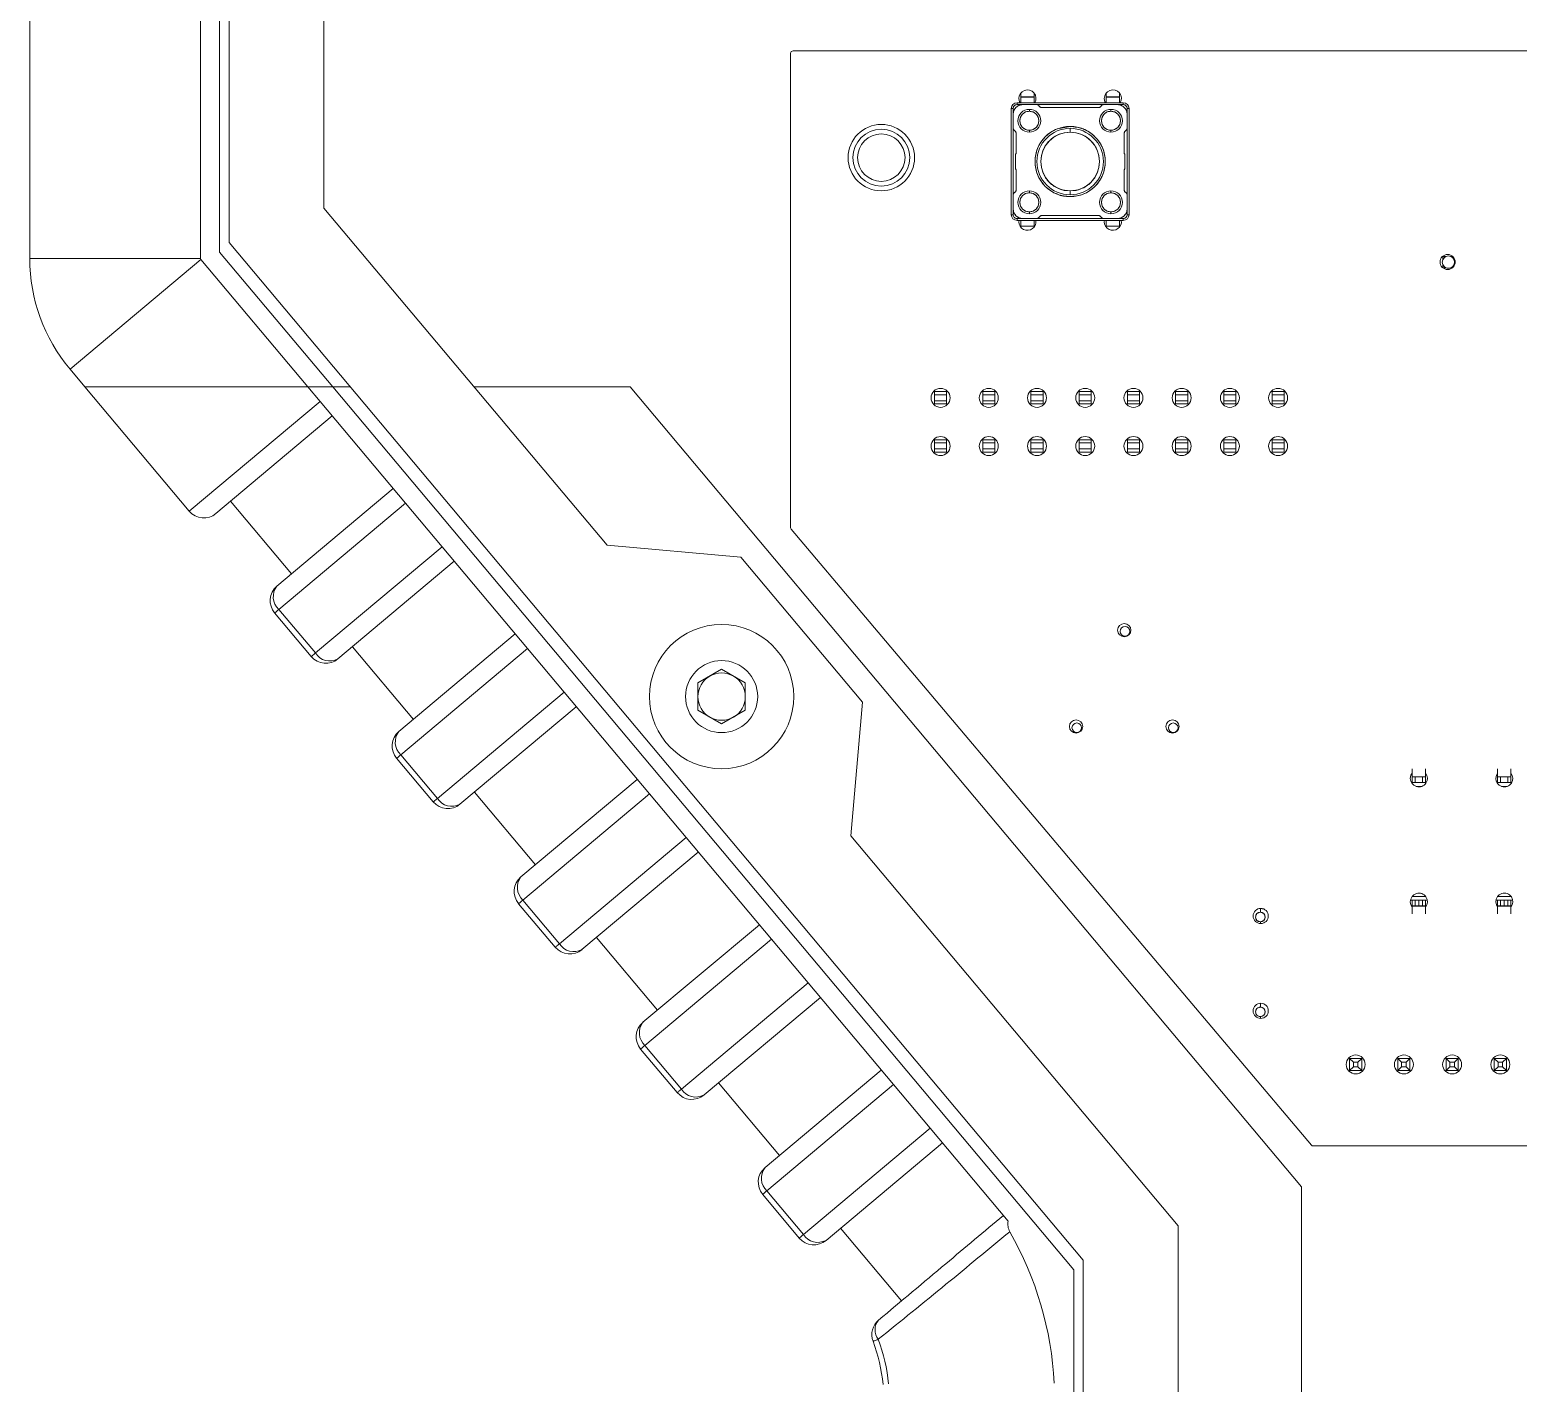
# Model space of a CAD drawing. Header units: millimetres. Extents: x -1 to 210, y -19 to 296.
# Drawn here: x -0.8 to 77.7, y 113.8 to 185.1 of the extents above; entities that cross this region are included whole.
import ezdxf

# ---------------------------------------------------------------- set-up
doc = ezdxf.new("R2010")
doc.units = ezdxf.units.MM

msp = doc.modelspace()

# ---------------------------------------------------------------- linework, layer by layer
at = {"color": 7, "linetype": 'Continuous', "lineweight": 15}
for p, q in [((-0.759, 173.068), (-0.759, 239.464)), ((8.241, 239.464), (8.241, 173.068)), ((9.241, 239.464), (9.241, 173.407)), ((9.741, 239.294), (9.741, 173.907)), ((14.741, 237.474), (14.741, 175.727)), ((39.325, 183.888), (39.325, 158.888)), ((108.489, 184.015), (39.452, 184.015)), ((56.852, 181.282), (51.252, 181.282)), ((51.252, 181.282), (51.252, 181.182)), ((51.552, 181.182), (51.252, 181.182)), ((51.452, 181.789), (51.452, 181.588)), ((51.452, 181.588), (52.152, 181.588)), ((51.452, 181.582), (52.152, 181.582)), ((51.452, 181.582), (51.452, 181.282)), ((51.609, 181.282), (51.452, 181.282)), ((52.292, 181.182), (51.552, 181.182)), ((52.152, 181.282), (51.994, 181.282)), ((52.152, 181.588), (52.152, 181.789)), ((52.152, 181.282), (52.152, 181.582)), ((52.292, 181.182), (55.812, 181.182)), ((56.552, 181.182), (55.812, 181.182)), ((55.952, 181.588), (55.952, 181.789)), ((56.652, 181.588), (55.952, 181.588)), ((56.652, 181.582), (55.952, 181.582)), ((55.952, 181.582), (55.952, 181.282)), ((56.109, 181.282), (55.952, 181.282)), ((56.652, 181.282), (56.494, 181.282)), ((56.552, 181.182), (56.852, 181.182)), ((56.652, 181.789), (56.652, 181.588)), ((56.652, 181.282), (56.652, 181.582)), ((56.852, 181.182), (56.852, 181.282)), ((50.952, 180.982), (50.952, 175.382)), ((51.052, 180.982), (50.952, 180.982)), ((51.052, 180.982), (51.052, 180.682)), ((51.052, 180.682), (51.052, 179.941)), ((51.902, 180.932), (51.902, 180.832)), ((55.552, 181.032), (52.552, 181.032)), ((56.202, 180.932), (56.202, 180.832)), ((57.052, 180.982), (57.052, 180.682)), ((57.152, 180.982), (57.052, 180.982)), ((57.052, 179.941), (57.052, 180.682)), ((57.152, 175.382), (57.152, 180.982)), ((51.052, 176.422), (51.052, 179.941)), ((51.202, 179.682), (51.202, 178.632)), ((51.902, 179.832), (51.902, 179.732)), ((54.052, 180.032), (53.386, 179.905)), ((54.052, 179.732), (54.052, 179.932)), ((56.202, 179.832), (56.202, 179.732)), ((56.902, 178.632), (56.902, 179.682)), ((57.052, 179.941), (57.052, 176.422)), ((51.177, 177.798), (51.177, 178.565)), ((56.927, 178.565), (56.927, 177.798)), ((51.202, 176.682), (51.202, 177.732)), ((56.902, 176.682), (56.902, 177.732)), ((51.902, 176.532), (51.902, 176.632)), ((54.052, 176.432), (54.052, 176.632)), ((56.202, 176.632), (56.202, 176.532)), ((14.741, 175.727), (29.652, 157.958)), ((51.052, 176.422), (51.052, 175.682)), ((51.052, 175.382), (51.052, 175.682)), ((54.052, 176.332), (54.19, 176.358)), ((57.052, 175.682), (57.052, 176.422)), ((57.052, 175.382), (57.052, 175.682)), ((50.952, 175.382), (51.052, 175.382)), ((51.552, 175.182), (51.252, 175.182)), ((51.252, 175.182), (51.252, 175.082)), ((51.252, 175.082), (56.852, 175.082)), ((51.352, 175.007), (51.358, 175.082)), ((51.452, 175.082), (51.452, 174.782)), ((51.452, 175.082), (51.609, 175.082)), ((51.552, 175.182), (52.292, 175.182)), ((51.902, 175.432), (51.902, 175.532)), ((51.994, 175.082), (52.152, 175.082)), ((52.152, 174.782), (52.152, 175.082)), ((52.292, 175.182), (55.812, 175.182)), ((52.552, 175.332), (55.552, 175.332)), ((55.812, 175.182), (56.552, 175.182)), ((55.852, 175.007), (55.858, 175.082)), ((55.952, 175.082), (55.952, 174.782)), ((55.952, 175.082), (56.109, 175.082)), ((56.202, 175.532), (56.202, 175.432)), ((56.494, 175.082), (56.652, 175.082)), ((56.552, 175.182), (56.852, 175.182)), ((56.652, 174.782), (56.652, 175.082)), ((56.852, 175.182), (56.852, 175.082)), ((57.152, 175.382), (57.052, 175.382)), ((51.452, 174.782), (52.152, 174.782)), ((52.152, 174.775), (51.452, 174.775)), ((51.452, 174.775), (51.452, 174.724)), ((52.152, 174.775), (52.152, 174.724)), ((55.952, 174.782), (56.652, 174.782)), ((55.952, 174.724), (55.952, 174.775)), ((55.952, 174.775), (56.652, 174.775)), ((56.652, 174.775), (56.652, 174.724)), ((9.241, 173.407), (15.199, 166.307)), ((9.741, 173.907), (54.741, 120.278)), ((8.241, 173.068), (-0.759, 173.068)), ((8.257, 173.024), (1.363, 167.239)), ((8.257, 173.024), (13.893, 166.307)), ((73.678, 173.009), (73.678, 173.184)), ((73.678, 173.184), (73.853, 173.184)), ((73.678, 172.584), (73.678, 172.759)), ((73.853, 172.584), (73.678, 172.584)), ((73.769, 173.128), (73.835, 173.172)), ((74.103, 173.184), (74.207, 173.184)), ((74.198, 172.584), (74.103, 172.584)), ((74.207, 173.184), (74.108, 173.184)), ((74.186, 172.639), (74.12, 172.595)), ((74.278, 173.098), (74.278, 173.009)), ((74.278, 172.759), (74.278, 172.677)), ((74.278, 172.677), (74.278, 172.753)), ((2.145, 166.307), (1.363, 167.239)), ((7.642, 159.756), (2.145, 166.307)), ((13.893, 166.307), (2.145, 166.307)), ((13.893, 166.307), (14.536, 165.541)), ((15.199, 166.307), (13.893, 166.307)), ((15.199, 166.307), (54.241, 119.778)), ((15.199, 166.307), (16.118, 166.307)), ((22.645, 166.307), (30.864, 166.307)), ((66.241, 124.146), (30.864, 166.307)), ((7.642, 159.756), (14.536, 165.541)), ((14.536, 165.541), (19.036, 160.179)), ((47.546, 166.055), (46.906, 166.055)), ((46.906, 166.055), (46.906, 165.895)), ((46.906, 165.895), (47.546, 165.895)), ((46.906, 165.895), (46.906, 165.575)), ((46.906, 165.575), (47.546, 165.575)), ((46.906, 165.415), (46.906, 165.575)), ((47.546, 165.895), (47.546, 166.055)), ((47.546, 165.575), (47.546, 165.895)), ((47.546, 165.415), (47.546, 165.575)), ((50.086, 166.055), (49.446, 166.055)), ((49.446, 166.055), (49.446, 165.895)), ((49.446, 165.895), (50.086, 165.895)), ((49.446, 165.575), (49.446, 165.895)), ((50.086, 165.895), (49.446, 165.895)), ((49.446, 165.895), (49.446, 165.575)), ((49.446, 165.415), (49.446, 165.575)), ((49.446, 165.575), (50.086, 165.575)), ((50.086, 165.895), (50.086, 166.055)), ((50.086, 165.575), (50.086, 165.895)), ((50.086, 165.415), (50.086, 165.575)), ((50.086, 165.415), (50.086, 165.575)), ((51.986, 165.895), (51.986, 166.055)), ((51.986, 166.055), (52.626, 166.055)), ((51.986, 165.575), (51.986, 165.895)), ((52.626, 165.895), (51.986, 165.895)), ((51.986, 165.415), (51.986, 165.575)), ((51.986, 165.575), (52.626, 165.575)), ((51.986, 165.575), (51.986, 165.415)), ((52.626, 165.895), (52.626, 166.055)), ((52.626, 165.575), (52.626, 165.895)), ((52.626, 165.415), (52.626, 165.575)), ((52.626, 165.415), (52.626, 165.575)), ((55.166, 166.055), (54.526, 166.055)), ((54.526, 166.055), (54.526, 165.895)), ((55.166, 165.895), (54.526, 165.895)), ((54.526, 165.895), (54.526, 165.575)), ((54.526, 165.575), (55.166, 165.575)), ((54.526, 165.575), (54.526, 165.415)), ((55.166, 165.895), (55.166, 166.055)), ((55.166, 165.575), (55.166, 165.895)), ((55.166, 165.415), (55.166, 165.575)), ((57.066, 166.055), (57.706, 166.055)), ((57.066, 166.055), (57.066, 165.895)), ((57.066, 165.895), (57.706, 165.895)), ((57.066, 165.895), (57.066, 165.575)), ((57.066, 165.575), (57.706, 165.575)), ((57.066, 165.415), (57.066, 165.575)), ((57.706, 165.895), (57.706, 166.055)), ((57.706, 165.575), (57.706, 165.895)), ((57.706, 165.415), (57.706, 165.575)), ((59.606, 166.055), (60.246, 166.055)), ((59.606, 165.895), (59.606, 166.055)), ((60.246, 165.895), (59.606, 165.895)), ((59.606, 165.895), (59.606, 165.575)), ((59.606, 165.575), (60.246, 165.575)), ((59.606, 165.575), (59.606, 165.415)), ((60.246, 165.895), (60.246, 166.055)), ((60.246, 165.575), (60.246, 165.895)), ((60.246, 165.415), (60.246, 165.575)), ((62.786, 166.055), (62.146, 166.055)), ((62.146, 166.055), (62.146, 165.895)), ((62.146, 165.895), (62.786, 165.895)), ((62.146, 165.895), (62.146, 165.575)), ((62.146, 165.575), (62.786, 165.575)), ((62.146, 165.415), (62.146, 165.575)), ((62.146, 165.575), (62.146, 165.415)), ((62.786, 165.895), (62.786, 166.055)), ((62.786, 165.575), (62.786, 165.895)), ((62.786, 165.415), (62.786, 165.575)), ((62.786, 165.415), (62.786, 165.575)), ((65.326, 166.055), (64.686, 166.055)), ((64.686, 166.055), (64.686, 165.895)), ((64.686, 165.895), (65.326, 165.895)), ((64.686, 165.895), (64.686, 165.575)), ((65.326, 165.575), (64.686, 165.575)), ((64.686, 165.575), (64.686, 165.415)), ((65.326, 165.895), (65.326, 166.055)), ((65.326, 165.575), (65.326, 165.895)), ((65.326, 165.415), (65.326, 165.575)), ((15.179, 164.775), (9.051, 159.633)), ((47.546, 165.415), (46.906, 165.415)), ((50.086, 165.415), (49.446, 165.415)), ((52.626, 165.415), (51.986, 165.415)), ((54.526, 165.415), (55.166, 165.415)), ((57.706, 165.415), (57.066, 165.415)), ((60.246, 165.415), (59.606, 165.415)), ((62.786, 165.415), (62.146, 165.415)), ((64.686, 165.415), (65.326, 165.415)), ((46.906, 163.515), (47.546, 163.515)), ((46.906, 163.515), (46.906, 163.355)), ((46.906, 163.355), (47.546, 163.355)), ((46.906, 163.035), (46.906, 163.355)), ((47.546, 163.355), (46.906, 163.355)), ((46.906, 163.355), (46.906, 163.035)), ((47.546, 163.355), (47.546, 163.515)), ((47.546, 163.355), (47.546, 163.515)), ((47.546, 163.035), (47.546, 163.355)), ((47.546, 163.035), (47.546, 163.355)), ((49.446, 163.515), (50.086, 163.515)), ((49.446, 163.515), (49.446, 163.355)), ((50.086, 163.355), (49.446, 163.355)), ((49.446, 163.355), (49.446, 163.035)), ((50.086, 163.355), (50.086, 163.515)), ((50.086, 163.035), (50.086, 163.355)), ((51.986, 163.355), (51.986, 163.515)), ((51.986, 163.515), (52.626, 163.515)), ((51.986, 163.035), (51.986, 163.355)), ((51.986, 163.355), (52.626, 163.355)), ((52.626, 163.355), (52.626, 163.515)), ((52.626, 163.035), (52.626, 163.355)), ((54.526, 163.515), (55.166, 163.515)), ((54.526, 163.355), (54.526, 163.515)), ((55.166, 163.355), (54.526, 163.355)), ((54.526, 163.355), (54.526, 163.035)), ((55.166, 163.355), (55.166, 163.515)), ((55.166, 163.035), (55.166, 163.355)), ((57.066, 163.515), (57.706, 163.515)), ((57.066, 163.515), (57.066, 163.355)), ((57.066, 163.355), (57.706, 163.355)), ((57.066, 163.035), (57.066, 163.355)), ((57.706, 163.355), (57.706, 163.515)), ((57.706, 163.035), (57.706, 163.355)), ((60.246, 163.515), (59.606, 163.515)), ((59.606, 163.515), (59.606, 163.355)), ((59.606, 163.355), (60.246, 163.355)), ((59.606, 163.355), (59.606, 163.035)), ((60.246, 163.355), (60.246, 163.515)), ((60.246, 163.035), (60.246, 163.355)), ((62.146, 163.355), (62.146, 163.515)), ((62.146, 163.515), (62.786, 163.515)), ((62.146, 163.035), (62.146, 163.355)), ((62.786, 163.355), (62.146, 163.355)), ((62.786, 163.355), (62.786, 163.515)), ((62.786, 163.035), (62.786, 163.355)), ((64.686, 163.515), (65.326, 163.515)), ((64.686, 163.515), (64.686, 163.355)), ((64.686, 163.355), (65.326, 163.355)), ((64.686, 163.035), (64.686, 163.355)), ((65.326, 163.355), (65.326, 163.515)), ((65.326, 163.035), (65.326, 163.355)), ((65.326, 163.035), (65.326, 163.355)), ((47.546, 163.035), (46.906, 163.035)), ((46.906, 163.035), (46.906, 162.875)), ((46.906, 162.875), (47.546, 162.875)), ((47.546, 162.875), (47.546, 163.035)), ((47.546, 162.875), (47.546, 163.035)), ((49.446, 163.035), (50.086, 163.035)), ((49.446, 162.875), (49.446, 163.035)), ((49.446, 163.035), (49.446, 162.875)), ((50.086, 162.875), (49.446, 162.875)), ((50.086, 162.875), (50.086, 163.035)), ((50.086, 162.875), (50.086, 163.035)), ((51.986, 162.875), (51.986, 163.035)), ((52.626, 163.035), (51.986, 163.035)), ((52.626, 162.875), (51.986, 162.875)), ((52.626, 162.875), (52.626, 163.035)), ((55.166, 163.035), (54.526, 163.035)), ((54.526, 163.035), (54.526, 162.875)), ((54.526, 162.875), (55.166, 162.875)), ((55.166, 162.875), (55.166, 163.035)), ((57.706, 163.035), (57.066, 163.035)), ((57.066, 163.035), (57.066, 162.875)), ((57.706, 162.875), (57.066, 162.875)), ((57.706, 162.875), (57.706, 163.035)), ((59.606, 163.035), (60.246, 163.035)), ((59.606, 163.035), (59.606, 162.875)), ((59.606, 162.875), (59.606, 163.035)), ((60.246, 162.875), (59.606, 162.875)), ((60.246, 162.875), (60.246, 163.035)), ((60.246, 162.875), (60.246, 163.035)), ((62.146, 162.875), (62.146, 163.035)), ((62.146, 163.035), (62.786, 163.035)), ((62.786, 162.875), (62.146, 162.875)), ((62.786, 162.875), (62.786, 163.035)), ((65.326, 163.035), (64.686, 163.035)), ((64.686, 163.035), (64.686, 162.875)), ((64.686, 162.875), (64.686, 163.035)), ((64.686, 163.035), (65.326, 163.035)), ((65.326, 162.875), (64.686, 162.875)), ((65.326, 162.875), (65.326, 163.035)), ((12.265, 155.803), (18.393, 160.945)), ((13.031, 156.446), (9.817, 160.276)), ((19.036, 160.179), (12.366, 154.582)), ((19.036, 160.179), (20.964, 157.881)), ((39.355, 158.806), (66.759, 126.353)), ((14.294, 152.284), (20.964, 157.881)), ((20.964, 157.881), (25.464, 152.519)), ((29.652, 157.958), (36.696, 157.341)), ((21.607, 157.115), (15.479, 151.973)), ((36.696, 157.341), (43.108, 149.7)), ((12.366, 154.582), (14.294, 152.284)), ((14.07, 152.096), (12.141, 154.394)), ((18.692, 148.142), (24.821, 153.285)), ((19.459, 148.785), (16.245, 152.615)), ((25.464, 152.519), (18.794, 146.922)), ((25.464, 152.519), (27.392, 150.22)), ((34.439, 150.707), (35.689, 151.429)), ((35.689, 151.429), (36.939, 150.707)), ((34.439, 149.264), (34.439, 150.707)), ((36.939, 150.707), (36.939, 149.264)), ((20.722, 144.624), (27.392, 150.22)), ((31.892, 144.858), (27.392, 150.22)), ((28.035, 149.454), (21.906, 144.312)), ((35.689, 148.542), (34.439, 149.264)), ((36.939, 149.264), (35.689, 148.542)), ((43.108, 149.7), (42.491, 142.656)), ((20.498, 144.435), (18.569, 146.734)), ((18.794, 146.922), (20.722, 144.624)), ((72.073, 145.759), (72.073, 146.172)), ((72.773, 146.172), (72.773, 145.759)), ((76.573, 146.172), (76.573, 145.759)), ((77.273, 145.759), (77.273, 146.172)), ((25.12, 140.482), (31.249, 145.624)), ((72.073, 145.451), (72.034, 145.451)), ((72.073, 145.451), (72.034, 145.451)), ((72.073, 145.759), (72.773, 145.759)), ((72.073, 145.751), (72.073, 145.759)), ((72.073, 145.451), (72.073, 145.751)), ((72.073, 145.503), (72.073, 145.751)), ((72.231, 145.751), (72.073, 145.751)), ((72.073, 145.451), (72.231, 145.451)), ((72.231, 145.751), (72.231, 145.451)), ((72.616, 145.751), (72.231, 145.751)), ((72.231, 145.451), (72.616, 145.451)), ((72.275, 145.251), (72.571, 145.251)), ((72.773, 145.751), (72.616, 145.751)), ((72.616, 145.451), (72.616, 145.751)), ((72.773, 145.451), (72.616, 145.451)), ((72.773, 145.759), (72.773, 145.751)), ((72.773, 145.751), (72.773, 145.503)), ((72.773, 145.751), (72.773, 145.451)), ((72.813, 145.451), (72.773, 145.451)), ((72.813, 145.451), (72.773, 145.451)), ((76.573, 145.451), (76.534, 145.451)), ((76.573, 145.451), (76.534, 145.451)), ((76.573, 145.751), (76.573, 145.759)), ((76.573, 145.759), (77.273, 145.759)), ((76.731, 145.751), (76.573, 145.751)), ((76.573, 145.451), (76.573, 145.751)), ((76.573, 145.751), (76.573, 145.503)), ((76.731, 145.451), (76.573, 145.451)), ((76.731, 145.451), (76.731, 145.751)), ((77.116, 145.751), (76.731, 145.751)), ((76.731, 145.451), (77.116, 145.451)), ((76.775, 145.251), (77.071, 145.251)), ((77.273, 145.751), (77.116, 145.751)), ((77.116, 145.751), (77.116, 145.451)), ((77.273, 145.451), (77.116, 145.451)), ((77.273, 145.759), (77.273, 145.751)), ((77.273, 145.503), (77.273, 145.751)), ((77.273, 145.451), (77.273, 145.751)), ((77.313, 145.451), (77.273, 145.451)), ((77.313, 145.451), (77.273, 145.451)), ((25.886, 141.125), (22.672, 144.955)), ((31.892, 144.858), (25.221, 139.261)), ((31.892, 144.858), (33.82, 142.56)), ((27.15, 136.963), (33.82, 142.56)), ((38.319, 137.198), (33.82, 142.56)), ((42.491, 142.656), (59.741, 122.098)), ((34.463, 141.794), (28.334, 136.652)), ((26.925, 136.775), (24.997, 139.073)), ((25.221, 139.261), (27.15, 136.963)), ((64.071, 138.82), (63.946, 138.805)), ((64.071, 138.82), (64.071, 138.62)), ((64.236, 138.801), (64.168, 138.809)), ((71.98, 139.251), (72.073, 139.251)), ((71.98, 139.251), (72.073, 139.251)), ((72.78, 139.451), (72.067, 139.451)), ((72.231, 139.251), (72.073, 139.251)), ((72.073, 139.251), (72.073, 138.951)), ((72.073, 138.951), (72.073, 139.2)), ((72.073, 138.944), (72.073, 138.951)), ((72.073, 138.951), (72.231, 138.951)), ((72.773, 138.944), (72.073, 138.944)), ((72.073, 138.53), (72.073, 138.944)), ((72.231, 138.951), (72.231, 139.251)), ((72.423, 139.251), (72.231, 139.251)), ((72.231, 138.951), (72.423, 138.951)), ((72.423, 138.951), (72.423, 139.251)), ((72.616, 139.251), (72.423, 139.251)), ((72.423, 138.951), (72.616, 138.951)), ((72.773, 139.251), (72.616, 139.251)), ((72.616, 139.251), (72.616, 138.951)), ((72.616, 138.951), (72.773, 138.951)), ((72.773, 138.951), (72.773, 139.251)), ((72.773, 139.251), (72.867, 139.251)), ((72.773, 139.251), (72.867, 139.251)), ((72.773, 139.2), (72.773, 139.038)), ((72.773, 138.951), (72.773, 138.944)), ((72.773, 138.944), (72.773, 138.53)), ((76.48, 139.251), (76.573, 139.251)), ((76.48, 139.251), (76.573, 139.251)), ((77.28, 139.451), (76.567, 139.451)), ((76.573, 138.951), (76.573, 139.251)), ((76.731, 139.251), (76.573, 139.251)), ((76.573, 139.2), (76.573, 138.951)), ((76.731, 138.951), (76.573, 138.951)), ((76.573, 138.944), (76.573, 138.951)), ((76.573, 138.53), (76.573, 138.944)), ((77.273, 138.944), (76.573, 138.944)), ((76.731, 138.951), (76.731, 139.251)), ((76.923, 139.251), (76.731, 139.251)), ((76.731, 138.951), (76.923, 138.951)), ((76.923, 138.951), (76.923, 139.251)), ((77.116, 139.251), (76.923, 139.251)), ((76.923, 138.951), (77.116, 138.951)), ((77.273, 139.251), (77.116, 139.251)), ((77.116, 139.251), (77.116, 138.951)), ((77.116, 138.951), (77.273, 138.951)), ((77.273, 138.951), (77.273, 139.251)), ((77.273, 139.251), (77.367, 139.251)), ((77.273, 139.251), (77.367, 139.251)), ((77.273, 138.951), (77.273, 139.2)), ((77.273, 138.951), (77.273, 138.944)), ((77.273, 138.53), (77.273, 138.944)), ((64.113, 138.125), (64.07, 138.118)), ((64.071, 138.12), (64.071, 138.025)), ((32.314, 133.464), (29.1, 137.294)), ((31.548, 132.821), (37.677, 137.964)), ((38.319, 137.198), (31.649, 131.601)), ((38.319, 137.198), (40.248, 134.9)), ((33.578, 129.303), (40.248, 134.9)), ((44.747, 129.537), (40.248, 134.9)), ((40.891, 134.134), (34.762, 128.991)), ((63.821, 133.378), (63.819, 133.377)), ((64.021, 133.61), (64.04, 133.596)), ((64.071, 133.62), (64.071, 133.823)), ((64.071, 133.025), (64.071, 133.12)), ((33.353, 129.114), (31.425, 131.413)), ((31.649, 131.601), (33.578, 129.303)), ((37.976, 125.161), (44.104, 130.303)), ((68.775, 130.281), (68.775, 130.921)), ((68.975, 130.721), (68.775, 130.921)), ((68.775, 130.921), (69.415, 130.921)), ((68.775, 130.281), (68.975, 130.481)), ((69.415, 130.281), (68.775, 130.281)), ((68.975, 130.481), (68.975, 130.721)), ((69.215, 130.721), (68.975, 130.721)), ((68.975, 130.481), (69.215, 130.481)), ((69.215, 130.721), (69.415, 130.921)), ((69.215, 130.481), (69.215, 130.721)), ((69.415, 130.281), (69.215, 130.481)), ((69.415, 130.921), (69.415, 130.281)), ((71.315, 130.921), (71.955, 130.921)), ((71.515, 130.721), (71.315, 130.921)), ((71.315, 130.281), (71.315, 130.921)), ((71.315, 130.281), (71.515, 130.481)), ((71.955, 130.281), (71.315, 130.281)), ((71.755, 130.721), (71.515, 130.721)), ((71.515, 130.481), (71.515, 130.721)), ((71.515, 130.481), (71.755, 130.481)), ((71.755, 130.721), (71.955, 130.921)), ((71.755, 130.481), (71.755, 130.721)), ((71.955, 130.281), (71.755, 130.481)), ((71.955, 130.921), (71.955, 130.281)), ((73.855, 130.921), (74.495, 130.921)), ((74.055, 130.721), (73.855, 130.921)), ((73.855, 130.281), (73.855, 130.921)), ((73.855, 130.281), (74.055, 130.481)), ((74.495, 130.281), (73.855, 130.281)), ((74.055, 130.481), (74.055, 130.721)), ((74.295, 130.721), (74.055, 130.721)), ((74.055, 130.481), (74.295, 130.481)), ((74.295, 130.721), (74.495, 130.921)), ((74.295, 130.481), (74.295, 130.721)), ((74.495, 130.281), (74.295, 130.481)), ((74.495, 130.921), (74.495, 130.281)), ((76.395, 130.921), (77.035, 130.921)), ((76.595, 130.721), (76.395, 130.921)), ((76.395, 130.281), (76.395, 130.921)), ((76.395, 130.281), (76.595, 130.481)), ((77.035, 130.281), (76.395, 130.281)), ((76.835, 130.721), (76.595, 130.721)), ((76.595, 130.481), (76.595, 130.721)), ((76.595, 130.481), (76.835, 130.481)), ((76.835, 130.721), (77.035, 130.921)), ((76.835, 130.481), (76.835, 130.721)), ((77.035, 130.281), (76.835, 130.481)), ((77.035, 130.921), (77.035, 130.281)), ((38.742, 125.804), (35.528, 129.634)), ((44.747, 129.537), (38.077, 123.94)), ((44.747, 129.537), (46.676, 127.239)), ((40.006, 121.642), (46.676, 127.239)), ((50.779, 122.349), (46.676, 127.239)), ((47.318, 126.473), (41.19, 121.331)), ((66.856, 126.308), (142.048, 126.308)), ((38.077, 123.94), (40.006, 121.642)), ((66.241, 124.146), (66.241, 66.307)), ((39.781, 121.454), (37.853, 123.752)), ((45.17, 118.143), (41.956, 121.974)), ((59.741, 122.098), (59.741, 33.244)), ((54.741, 120.278), (54.741, 16.684)), ((54.241, 119.778), (54.241, 66.307))]:
    msp.add_line(p, q, dxfattribs=at)
at = {"color": 7, "linetype": 'Continuous', "lineweight": 15, "flags": 128}
for points in [[(51.412, 181.282), (51.386, 181.334), (51.352, 181.507)], [(55.912, 181.282), (55.886, 181.334), (55.852, 181.507)], [(12.366, 154.582), (12.315, 154.54), (12.27, 154.502), (12.232, 154.47), (12.2, 154.443), (12.174, 154.422), (12.156, 154.406), (12.145, 154.397), (12.141, 154.394)], [(14.294, 152.284), (14.244, 152.242), (14.199, 152.204), (14.16, 152.172), (14.128, 152.145), (14.103, 152.124), (14.084, 152.108), (14.073, 152.099), (14.07, 152.096)], [(18.794, 146.922), (18.743, 146.879), (18.698, 146.842), (18.66, 146.809), (18.628, 146.782), (18.602, 146.761), (18.584, 146.746), (18.573, 146.737), (18.569, 146.734)], [(71.973, 145.676), (72.008, 145.848), (72.073, 145.959)], [(76.473, 145.676), (76.508, 145.848), (76.573, 145.959)], [(20.722, 144.624), (20.671, 144.581), (20.627, 144.544), (20.588, 144.511), (20.556, 144.484), (20.531, 144.463), (20.512, 144.448), (20.501, 144.438), (20.498, 144.435)], [(25.221, 139.261), (25.171, 139.219), (25.126, 139.181), (25.088, 139.149), (25.055, 139.122), (25.03, 139.101), (25.012, 139.085), (25.001, 139.076), (24.997, 139.073)], [(72.073, 138.893), (72.008, 139.004), (71.973, 139.176)], [(76.573, 138.893), (76.508, 139.004), (76.473, 139.176)], [(27.15, 136.963), (27.099, 136.921), (27.055, 136.883), (27.016, 136.851), (26.984, 136.824), (26.958, 136.803), (26.94, 136.787), (26.929, 136.778), (26.925, 136.775)], [(31.649, 131.601), (31.599, 131.559), (31.554, 131.521), (31.515, 131.489), (31.483, 131.462), (31.458, 131.44), (31.44, 131.425), (31.429, 131.416), (31.425, 131.413)], [(33.578, 129.303), (33.527, 129.26), (33.482, 129.223), (33.444, 129.19), (33.412, 129.163), (33.386, 129.142), (33.368, 129.127), (33.357, 129.118), (33.353, 129.114)], [(38.077, 123.94), (38.027, 123.898), (37.982, 123.861), (37.943, 123.828), (37.911, 123.801), (37.886, 123.78), (37.868, 123.765), (37.857, 123.755), (37.853, 123.752)], [(40.006, 121.642), (39.955, 121.6), (39.91, 121.562), (39.872, 121.53), (39.84, 121.503), (39.814, 121.482), (39.796, 121.466), (39.785, 121.457), (39.781, 121.454)], [(43.942, 116.116), (43.88, 116.092), (43.825, 116.072), (43.778, 116.054), (43.739, 116.04), (43.708, 116.028), (43.685, 116.02), (43.672, 116.015), (43.667, 116.013)]]:
    msp.add_lwpolyline(points, dxfattribs=at)
at = {"color": 7, "linetype": 'Continuous', "lineweight": 15}
for centre, radius in [((44.102, 178.388), 1.75), ((44.102, 178.388), 1.5), ((44.102, 178.388), 1.25), ((73.938, 172.888), 0.4), ((47.226, 165.729), 0.5), ((49.766, 165.729), 0.5), ((52.306, 165.729), 0.5), ((54.846, 165.729), 0.5), ((57.386, 165.729), 0.5), ((59.926, 165.729), 0.5), ((62.466, 165.729), 0.5), ((65.006, 165.729), 0.5), ((47.226, 163.189), 0.5), ((49.766, 163.189), 0.5), ((52.306, 163.189), 0.5), ((54.846, 163.189), 0.5), ((57.386, 163.189), 0.5), ((59.926, 163.189), 0.5), ((62.466, 163.189), 0.5), ((65.006, 163.189), 0.5), ((35.689, 149.985), 3.8), ((56.902, 153.488), 0.35), ((56.942, 153.422), 0.254), ((35.689, 149.985), 1.9), ((54.362, 148.408), 0.35), ((54.402, 148.342), 0.254), ((59.442, 148.408), 0.35), ((59.482, 148.342), 0.254), ((64.091, 138.424), 0.4), ((64.091, 133.424), 0.4), ((69.095, 130.601), 0.5), ((71.635, 130.601), 0.5), ((74.175, 130.601), 0.5), ((76.715, 130.601), 0.5)]:
    msp.add_circle(centre, radius, dxfattribs=at)
for centre, radius, start, end in [((39.451, 183.888), 0.126, 89.69672, 180.30364), ((51.802, 181.507), 0.45, 330.00287, 180), ((56.302, 181.507), 0.45, 330.0029, 180), ((51.252, 180.982), 0.3, 90, 180), ((51.552, 180.682), 0.5, 90, 180), ((51.252, 180.982), 0.2, 90, 180), ((52.292, 181.032), 0.15, 30, 90), ((55.812, 181.032), 0.15, 90, 150), ((56.552, 180.682), 0.5, 0, 90), ((56.852, 180.982), 0.3, 0, 90), ((56.852, 180.982), 0.2, 0, 90), ((51.902, 180.332), 0.6, 90, 270), ((51.902, 180.332), 0.5, 90, 270), ((51.902, 180.332), 0.6, 270, 90), ((51.902, 180.332), 0.5, 270, 90), ((52.552, 181.182), 0.15, 210, 270), ((55.552, 181.182), 0.15, 270, 330), ((56.202, 180.332), 0.6, 90, 270), ((56.202, 180.332), 0.5, 90, 270), ((56.202, 180.332), 0.6, 270, 90), ((56.202, 180.332), 0.5, 270, 90), ((51.202, 179.941), 0.15, 180, 240), ((51.052, 179.682), 0.15, 0, 60), ((54.052, 178.182), 1.85, 90, 270), ((54.052, 178.182), 1.75, 90, 270), ((54.052, 178.182), 1.55, 90, 270), ((54.052, 178.182), 1.85, 270, 90), ((54.052, 178.182), 1.75, 270, 90), ((54.052, 178.182), 1.55, 270, 90), ((57.052, 179.682), 0.15, 120, 180), ((56.902, 179.941), 0.15, 300, 0), ((51.102, 178.632), 0.1, 318.59038, 0), ((57.002, 178.632), 0.1, 180, 221.40962), ((51.102, 177.732), 0.1, 0, 41.40962), ((57.002, 177.732), 0.1, 138.59038, 180), ((51.202, 176.422), 0.15, 120, 180), ((51.052, 176.682), 0.15, 300, 0), ((51.902, 176.032), 0.6, 90, 270), ((51.902, 176.032), 0.5, 90, 270), ((51.902, 176.032), 0.6, 270, 90), ((51.902, 176.032), 0.5, 270, 90), ((56.202, 176.032), 0.6, 90, 270), ((56.202, 176.032), 0.5, 90, 270), ((56.202, 176.032), 0.6, 270, 90), ((56.202, 176.032), 0.5, 270, 90), ((57.052, 176.682), 0.15, 180, 240), ((56.902, 176.422), 0.15, 0, 60), ((51.552, 175.682), 0.5, 180, 270), ((56.552, 175.682), 0.5, 270, 0), ((51.252, 175.382), 0.3, 180, 270), ((51.252, 175.382), 0.2, 180, 270), ((51.802, 175.007), 0.45, 180, 9.59663), ((52.292, 175.332), 0.15, 270, 330), ((52.552, 175.182), 0.15, 90, 150), ((55.552, 175.182), 0.15, 30, 90), ((55.812, 175.332), 0.15, 210, 270), ((56.302, 175.007), 0.45, 180, 9.59665), ((56.852, 175.382), 0.3, 270, 0), ((56.852, 175.382), 0.2, 270, 0), ((8.309, 173.068), 9.068, 180, 220), ((8.309, 173.068), 0.0679, 180, 220), ((73.978, 172.884), 0.325, 360, 180), ((73.978, 172.884), 0.325, 180, 360), ((8.408, 160.399), 1, 220, 310), ((39.44, 158.883), 0.116, 177.94976, 222.24071), ((12.907, 155.037), 1, 130, 220), ((12.962, 155.246), 0.893, 141.42201, 228.04916), ((15.052, 152.756), 0.893, 211.95042, 298.57837), ((14.836, 152.739), 1, 220, 310), ((35.689, 149.985), 1.25, 120, 180), ((35.689, 149.985), 1.25, 60, 120), ((35.689, 149.985), 1.25, 0, 60), ((35.689, 149.985), 1.25, 180, 240), ((35.689, 149.985), 1.25, 300, 0), ((35.689, 149.985), 1.25, 240, 300), ((19.335, 147.376), 1, 130, 220), ((19.39, 147.586), 0.893, 141.42201, 228.04916), ((72.423, 145.676), 0.45, 180, 38.95055), ((76.923, 145.676), 0.45, 180, 38.95078), ((21.264, 145.078), 1, 220, 310), ((21.479, 145.096), 0.893, 211.95046, 298.57832), ((25.763, 139.716), 1, 130, 220), ((25.818, 139.925), 0.893, 141.42201, 228.04917), ((72.423, 139.176), 0.45, 321.04944, 180), ((76.923, 139.176), 0.45, 321.0492, 180), ((64.071, 138.37), 0.25, 89.99999, 270), ((64.071, 138.37), 0.25, 270, 89.99999), ((27.692, 137.418), 1, 220, 310), ((27.907, 137.436), 0.893, 211.95015, 298.5785), ((64.071, 133.37), 0.25, 89.99999, 270), ((64.071, 133.37), 0.25, 270, 89.99999), ((32.191, 132.055), 1, 130, 220), ((32.246, 132.265), 0.893, 141.42203, 228.04914), ((34.119, 129.757), 1, 220, 310), ((34.335, 129.775), 0.893, 211.94997, 298.5786), ((66.857, 126.438), 0.131, 221.00007, 269.22323), ((38.619, 124.395), 1, 130, 220), ((38.674, 124.604), 0.893, 141.42157, 228.0496), ((40.763, 122.115), 0.893, 211.95074, 298.578), ((35.173, 112.838), 18.068, 3.05314, 29.6857), ((40.547, 122.097), 1, 220, 310), ((44.604, 116.363), 1, 130, 200.49466), ((44.571, 116.61), 0.8, 139.58781, 218.20057), ((35.173, 112.838), 9.361, 5.70032, 20.49466), ((35.173, 112.838), 9.068, 5.70032, 20.49466)]:
    msp.add_arc(centre, radius, start, end, dxfattribs=at)
for points, knots in [([(51.252, 181.182), (51.225, 181.179), (51.173, 181.173), (51.118, 181.134), (51.084, 181.094), (51.059, 181.048), (51.055, 181.008), (51.052, 180.982)], [0, 0, 0, 0, 0.250825, 0.49912, 0.624051, 0.745984, 1, 1, 1, 1]), ([(51.052, 180.682), (51.058, 180.744), (51.069, 180.841), (51.131, 180.958), (51.196, 181.038), (51.275, 181.102), (51.392, 181.165), (51.489, 181.175), (51.552, 181.182)], [0, 0, 0, 0, 0.239444, 0.369378, 0.500001, 0.629934, 0.760552, 1, 1, 1, 1]), ([(51.452, 181.282), (51.452, 181.322), (51.452, 181.404), (51.452, 181.501), (51.452, 181.569), (51.452, 181.578), (51.452, 181.582)], [0, 0, 0, 0, 0.250551, 0.499894, 0.747774, 1, 1, 1, 1]), ([(52.152, 181.582), (52.152, 181.577), (52.152, 181.569), (52.152, 181.501), (52.152, 181.404), (52.152, 181.323), (52.152, 181.282)], [0, 0, 0, 0, 0.250551, 0.499894, 0.747776, 1, 1, 1, 1]), ([(52.292, 181.182), (52.305, 181.181), (52.331, 181.179), (52.368, 181.163), (52.399, 181.139), (52.414, 181.118), (52.422, 181.107)], [0, 0, 0, 0, 0.251182, 0.499892, 0.745881, 1, 1, 1, 1]), ([(55.682, 181.107), (55.689, 181.117), (55.704, 181.139), (55.736, 181.163), (55.772, 181.179), (55.798, 181.181), (55.812, 181.182)], [0, 0, 0, 0, 0.2512221, 0.4999162, 0.7458886, 1, 1, 1, 1]), ([(55.952, 181.282), (55.952, 181.322), (55.952, 181.404), (55.952, 181.501), (55.952, 181.569), (55.952, 181.578), (55.952, 181.582)], [0, 0, 0, 0, 0.250551, 0.499894, 0.747774, 1, 1, 1, 1]), ([(56.552, 181.182), (56.615, 181.175), (56.711, 181.165), (56.828, 181.102), (56.907, 181.038), (56.972, 180.958), (57.035, 180.842), (57.045, 180.744), (57.052, 180.682)], [0, 0, 0, 0, 0.239449, 0.368226, 0.499998, 0.628777, 0.760556, 1, 1, 1, 1]), ([(56.652, 181.582), (56.652, 181.577), (56.652, 181.569), (56.652, 181.501), (56.652, 181.404), (56.652, 181.323), (56.652, 181.282)], [0, 0, 0, 0, 0.250551, 0.499894, 0.747776, 1, 1, 1, 1]), ([(57.052, 180.982), (57.049, 181.008), (57.043, 181.06), (57.004, 181.116), (56.964, 181.149), (56.918, 181.175), (56.878, 181.179), (56.852, 181.182)], [0, 0, 0, 0, 0.25084, 0.499129, 0.624066, 0.745992, 1, 1, 1, 1]), ([(51.902, 180.832), (51.839, 180.825), (51.742, 180.815), (51.626, 180.752), (51.546, 180.688), (51.481, 180.608), (51.419, 180.492), (51.408, 180.394), (51.402, 180.332)], [0, 0, 0, 0, 0.239449, 0.368218, 0.499997, 0.628776, 0.760556, 1, 1, 1, 1]), ([(52.402, 180.332), (52.395, 180.394), (52.385, 180.491), (52.323, 180.608), (52.258, 180.687), (52.179, 180.752), (52.062, 180.814), (51.965, 180.825), (51.902, 180.832)], [0, 0, 0, 0, 0.239445, 0.368219, 0.500001, 0.628777, 0.76056, 1, 1, 1, 1]), ([(52.422, 181.107), (52.429, 181.096), (52.444, 181.074), (52.476, 181.05), (52.512, 181.035), (52.538, 181.033), (52.552, 181.032)], [0, 0, 0, 0, 0.2512143, 0.49991, 0.7458886, 1, 1, 1, 1]), ([(55.552, 181.032), (55.565, 181.033), (55.591, 181.035), (55.627, 181.05), (55.659, 181.074), (55.674, 181.096), (55.682, 181.107)], [0, 0, 0, 0, 0.251185, 0.499897, 0.745888, 1, 1, 1, 1]), ([(56.202, 180.832), (56.139, 180.825), (56.042, 180.815), (55.926, 180.752), (55.846, 180.688), (55.781, 180.608), (55.719, 180.492), (55.708, 180.394), (55.702, 180.332)], [0, 0, 0, 0, 0.2394394, 0.3682174, 0.499997, 0.6287763, 0.7605555, 1, 1, 1, 1]), ([(56.702, 180.332), (56.695, 180.394), (56.685, 180.491), (56.623, 180.608), (56.558, 180.687), (56.479, 180.752), (56.362, 180.814), (56.265, 180.825), (56.202, 180.832)], [0, 0, 0, 0, 0.2394441, 0.3682209, 0.5, 0.6287757, 0.7605516, 1, 1, 1, 1]), ([(51.127, 179.812), (51.116, 179.819), (51.094, 179.834), (51.071, 179.866), (51.055, 179.902), (51.053, 179.928), (51.052, 179.941)], [0, 0, 0, 0, 0.251221, 0.499907, 0.745879, 1, 1, 1, 1]), ([(51.202, 179.682), (51.201, 179.695), (51.199, 179.721), (51.183, 179.757), (51.159, 179.789), (51.138, 179.804), (51.127, 179.812)], [0, 0, 0, 0, 0.251211, 0.499911, 0.74587, 1, 1, 1, 1]), ([(51.402, 180.332), (51.408, 180.269), (51.419, 180.172), (51.481, 180.055), (51.545, 179.976), (51.625, 179.911), (51.741, 179.849), (51.839, 179.838), (51.902, 179.832)], [0, 0, 0, 0, 0.239442, 0.368219, 0.499999, 0.628776, 0.760551, 1, 1, 1, 1]), ([(51.902, 179.832), (51.965, 179.838), (52.061, 179.849), (52.178, 179.911), (52.257, 179.975), (52.322, 180.055), (52.385, 180.171), (52.395, 180.269), (52.402, 180.332)], [0, 0, 0, 0, 0.23944, 0.368218, 0.499998, 0.628778, 0.760557, 1, 1, 1, 1]), ([(54.052, 180.032), (53.819, 180.007), (53.46, 179.968), (53.029, 179.738), (52.735, 179.499), (52.494, 179.205), (52.271, 178.774), (52.157, 178.182), (52.271, 177.59), (52.494, 177.159), (52.735, 176.864), (53.029, 176.625), (53.46, 176.395), (53.819, 176.356), (54.052, 176.332)], [0, 0, 0, 0, 0.119722, 0.184814, 0.25, 0.315093, 0.380278, 0.5, 0.619722, 0.684814, 0.75, 0.815093, 0.880278, 1, 1, 1, 1]), ([(54.052, 179.732), (53.857, 179.711), (53.556, 179.679), (53.195, 179.486), (52.948, 179.285), (52.748, 179.039), (52.555, 178.678), (52.523, 178.377), (52.502, 178.182)], [0, 0, 0, 0, 0.239442, 0.369609, 0.500001, 0.630167, 0.760557, 1, 1, 1, 1]), ([(54.785, 179.875), (54.768, 179.884), (54.546, 180.002), (54.289, 180.017), (54.052, 180.032)], [0, 0, 0, 0, 0.078082, 1, 1, 1, 1]), ([(54.052, 176.332), (54.284, 176.356), (54.643, 176.395), (55.075, 176.625), (55.369, 176.864), (55.609, 177.159), (55.832, 177.59), (55.947, 178.182), (55.832, 178.773), (55.609, 179.205), (55.369, 179.499), (55.075, 179.738), (54.644, 179.968), (54.284, 180.007), (54.052, 180.032)], [0, 0, 0, 0, 0.119722, 0.184814, 0.25, 0.315093, 0.380278, 0.5, 0.619722, 0.684814, 0.75, 0.815093, 0.880278, 1, 1, 1, 1]), ([(55.602, 178.182), (55.581, 178.377), (55.549, 178.677), (55.356, 179.039), (55.156, 179.285), (54.909, 179.486), (54.548, 179.679), (54.247, 179.711), (54.052, 179.732)], [0, 0, 0, 0, 0.2394425, 0.3696098, 0.4999996, 0.6301675, 0.7605556, 1, 1, 1, 1]), ([(55.702, 180.332), (55.708, 180.269), (55.719, 180.172), (55.781, 180.055), (55.845, 179.976), (55.925, 179.911), (56.041, 179.849), (56.139, 179.838), (56.202, 179.832)], [0, 0, 0, 0, 0.239442, 0.36822, 0.499999, 0.628777, 0.76056, 1, 1, 1, 1]), ([(56.202, 179.832), (56.265, 179.838), (56.361, 179.849), (56.478, 179.911), (56.557, 179.975), (56.622, 180.055), (56.685, 180.171), (56.695, 180.269), (56.702, 180.332)], [0, 0, 0, 0, 0.2394491, 0.3682188, 0.4999986, 0.6287781, 0.7605575, 1, 1, 1, 1]), ([(56.977, 179.812), (56.966, 179.804), (56.944, 179.789), (56.921, 179.757), (56.905, 179.721), (56.903, 179.695), (56.902, 179.682)], [0, 0, 0, 0, 0.251218, 0.499902, 0.74587, 1, 1, 1, 1]), ([(57.052, 179.941), (57.051, 179.928), (57.049, 179.902), (57.033, 179.866), (57.009, 179.834), (56.988, 179.819), (56.977, 179.812)], [0, 0, 0, 0, 0.251211, 0.499911, 0.74587, 1, 1, 1, 1]), ([(51.177, 178.565), (51.184, 178.575), (51.198, 178.595), (51.201, 178.619), (51.202, 178.632)], [0, 0, 0, 0, 0.500029, 1, 1, 1, 1]), ([(52.502, 178.182), (52.523, 177.987), (52.555, 177.686), (52.747, 177.325), (52.947, 177.079), (53.194, 176.878), (53.555, 176.685), (53.857, 176.652), (54.052, 176.632)], [0, 0, 0, 0, 0.239443, 0.368953, 0.500004, 0.629515, 0.760558, 1, 1, 1, 1]), ([(54.052, 176.632), (54.247, 176.652), (54.547, 176.685), (54.908, 176.877), (55.155, 177.077), (55.355, 177.324), (55.549, 177.685), (55.581, 177.987), (55.602, 178.182)], [0, 0, 0, 0, 0.239445, 0.368954, 0.500005, 0.629515, 0.760557, 1, 1, 1, 1]), ([(56.902, 178.632), (56.903, 178.619), (56.905, 178.595), (56.92, 178.575), (56.927, 178.565)], [0, 0, 0, 0, 0.499971, 1, 1, 1, 1]), ([(51.202, 177.732), (51.201, 177.744), (51.198, 177.768), (51.184, 177.788), (51.177, 177.798)], [0, 0, 0, 0, 0.499971, 1, 1, 1, 1]), ([(56.927, 177.798), (56.92, 177.788), (56.905, 177.768), (56.903, 177.744), (56.902, 177.732)], [0, 0, 0, 0, 0.500029, 1, 1, 1, 1]), ([(51.052, 176.422), (51.053, 176.435), (51.055, 176.461), (51.07, 176.497), (51.094, 176.529), (51.116, 176.544), (51.127, 176.552)], [0, 0, 0, 0, 0.251211, 0.499911, 0.74587, 1, 1, 1, 1]), ([(51.127, 176.552), (51.138, 176.559), (51.159, 176.574), (51.183, 176.606), (51.199, 176.642), (51.201, 176.668), (51.202, 176.682)], [0, 0, 0, 0, 0.251221, 0.499907, 0.745879, 1, 1, 1, 1]), ([(51.902, 176.532), (51.839, 176.525), (51.742, 176.515), (51.626, 176.452), (51.546, 176.388), (51.481, 176.308), (51.419, 176.192), (51.408, 176.094), (51.402, 176.032)], [0, 0, 0, 0, 0.239448, 0.368218, 0.499997, 0.628777, 0.760556, 1, 1, 1, 1]), ([(52.402, 176.032), (52.395, 176.094), (52.385, 176.191), (52.323, 176.308), (52.258, 176.387), (52.179, 176.452), (52.062, 176.514), (51.965, 176.525), (51.902, 176.532)], [0, 0, 0, 0, 0.239444, 0.368221, 0.5, 0.628776, 0.760561, 1, 1, 1, 1]), ([(53.319, 176.489), (53.336, 176.479), (53.558, 176.361), (53.815, 176.346), (54.052, 176.332)], [0, 0, 0, 0, 0.078082, 1, 1, 1, 1]), ([(56.202, 176.532), (56.139, 176.525), (56.042, 176.515), (55.926, 176.452), (55.846, 176.388), (55.781, 176.308), (55.719, 176.192), (55.708, 176.094), (55.702, 176.032)], [0, 0, 0, 0, 0.23944, 0.368218, 0.499998, 0.628778, 0.760557, 1, 1, 1, 1]), ([(56.702, 176.032), (56.695, 176.094), (56.685, 176.191), (56.623, 176.308), (56.558, 176.387), (56.479, 176.452), (56.362, 176.514), (56.265, 176.525), (56.202, 176.532)], [0, 0, 0, 0, 0.239442, 0.368219, 0.499999, 0.628775, 0.760551, 1, 1, 1, 1]), ([(56.902, 176.682), (56.903, 176.668), (56.905, 176.642), (56.92, 176.606), (56.944, 176.574), (56.966, 176.559), (56.977, 176.552)], [0, 0, 0, 0, 0.251211, 0.499911, 0.74587, 1, 1, 1, 1]), ([(56.977, 176.552), (56.988, 176.544), (57.009, 176.529), (57.033, 176.498), (57.049, 176.461), (57.051, 176.435), (57.052, 176.422)], [0, 0, 0, 0, 0.251218, 0.499902, 0.74587, 1, 1, 1, 1]), ([(51.552, 175.182), (51.489, 175.188), (51.392, 175.199), (51.275, 175.261), (51.196, 175.325), (51.131, 175.405), (51.069, 175.522), (51.058, 175.619), (51.052, 175.682)], [0, 0, 0, 0, 0.239448, 0.369377, 0.499998, 0.629938, 0.760557, 1, 1, 1, 1]), ([(51.402, 176.032), (51.408, 175.969), (51.419, 175.872), (51.481, 175.755), (51.545, 175.676), (51.625, 175.611), (51.741, 175.549), (51.839, 175.538), (51.902, 175.532)], [0, 0, 0, 0, 0.239442, 0.368219, 0.499999, 0.628776, 0.760551, 1, 1, 1, 1]), ([(51.902, 175.532), (51.965, 175.538), (52.061, 175.549), (52.178, 175.611), (52.257, 175.675), (52.322, 175.755), (52.385, 175.871), (52.395, 175.969), (52.402, 176.032)], [0, 0, 0, 0, 0.23944, 0.368218, 0.499998, 0.628778, 0.760557, 1, 1, 1, 1]), ([(55.702, 176.032), (55.708, 175.969), (55.719, 175.872), (55.781, 175.755), (55.845, 175.676), (55.925, 175.611), (56.041, 175.549), (56.139, 175.538), (56.202, 175.532)], [0, 0, 0, 0, 0.239444, 0.368221, 0.5, 0.628776, 0.760561, 1, 1, 1, 1]), ([(56.202, 175.532), (56.265, 175.538), (56.361, 175.549), (56.478, 175.611), (56.557, 175.675), (56.622, 175.755), (56.685, 175.871), (56.695, 175.969), (56.702, 176.032)], [0, 0, 0, 0, 0.239448, 0.368218, 0.499997, 0.628777, 0.760556, 1, 1, 1, 1]), ([(57.052, 175.682), (57.045, 175.619), (57.035, 175.522), (56.972, 175.405), (56.908, 175.326), (56.828, 175.261), (56.712, 175.199), (56.615, 175.188), (56.552, 175.182)], [0, 0, 0, 0, 0.239444, 0.369378, 0.500001, 0.629934, 0.760552, 1, 1, 1, 1]), ([(51.052, 175.382), (51.055, 175.355), (51.061, 175.303), (51.1, 175.248), (51.139, 175.214), (51.185, 175.189), (51.225, 175.184), (51.252, 175.182)], [0, 0, 0, 0, 0.250847, 0.499125, 0.624063, 0.74599, 1, 1, 1, 1]), ([(51.452, 175.082), (51.452, 175.041), (51.452, 174.959), (51.452, 174.863), (51.452, 174.794), (51.452, 174.786), (51.452, 174.782)], [0, 0, 0, 0, 0.250551, 0.499894, 0.747774, 1, 1, 1, 1]), ([(52.152, 175.082), (52.152, 175.041), (52.152, 174.959), (52.152, 174.863), (52.152, 174.794), (52.152, 174.786), (52.152, 174.782)], [0, 0, 0, 0, 0.250551, 0.499894, 0.747774, 1, 1, 1, 1]), ([(52.422, 175.257), (52.414, 175.246), (52.399, 175.224), (52.368, 175.2), (52.331, 175.185), (52.305, 175.183), (52.292, 175.182)], [0, 0, 0, 0, 0.251215, 0.499911, 0.745886, 1, 1, 1, 1]), ([(52.552, 175.332), (52.539, 175.331), (52.512, 175.329), (52.476, 175.313), (52.444, 175.289), (52.429, 175.268), (52.422, 175.257)], [0, 0, 0, 0, 0.251182, 0.499892, 0.745881, 1, 1, 1, 1]), ([(55.682, 175.257), (55.674, 175.267), (55.659, 175.289), (55.628, 175.313), (55.591, 175.329), (55.565, 175.331), (55.552, 175.332)], [0, 0, 0, 0, 0.251215, 0.499911, 0.745886, 1, 1, 1, 1]), ([(55.812, 175.182), (55.798, 175.183), (55.772, 175.185), (55.736, 175.2), (55.704, 175.224), (55.689, 175.246), (55.682, 175.257)], [0, 0, 0, 0, 0.251182, 0.499892, 0.745881, 1, 1, 1, 1]), ([(55.952, 174.782), (55.952, 174.786), (55.952, 174.794), (55.952, 174.862), (55.952, 174.959), (55.952, 175.04), (55.952, 175.082)], [0, 0, 0, 0, 0.250551, 0.499894, 0.747776, 1, 1, 1, 1]), ([(56.652, 175.082), (56.652, 175.041), (56.652, 174.959), (56.652, 174.863), (56.652, 174.794), (56.652, 174.786), (56.652, 174.782)], [0, 0, 0, 0, 0.250551, 0.499894, 0.747774, 1, 1, 1, 1]), ([(56.852, 175.182), (56.878, 175.185), (56.93, 175.19), (56.986, 175.23), (57.019, 175.269), (57.045, 175.315), (57.049, 175.355), (57.052, 175.382)], [0, 0, 0, 0, 0.250848, 0.49912, 0.624056, 0.74599, 1, 1, 1, 1]), ([(74.303, 172.884), (74.298, 172.926), (74.288, 173.011), (74.213, 173.119), (74.105, 173.192), (73.978, 173.217), (73.85, 173.192), (73.743, 173.119), (73.667, 173.011), (73.658, 172.926), (73.653, 172.884)], [0, 0, 0, 0, 0.125001, 0.249999, 0.374995, 0.500002, 0.625004, 0.749999, 0.874999, 1, 1, 1, 1]), ([(73.653, 172.884), (73.658, 172.841), (73.667, 172.756), (73.743, 172.648), (73.85, 172.575), (73.978, 172.55), (74.105, 172.575), (74.213, 172.648), (74.288, 172.756), (74.298, 172.841), (74.303, 172.884)], [0, 0, 0, 0, 0.124999, 0.249998, 0.374999, 0.499998, 0.624998, 0.750002, 0.875001, 1, 1, 1, 1]), ([(72.073, 145.751), (72.073, 145.752), (72.073, 145.752), (72.073, 145.756), (72.073, 145.759)], [0, 0, 0, 0, 0.5000026, 1, 1, 1, 1]), ([(72.616, 145.751), (72.608, 145.751), (72.592, 145.751), (72.546, 145.751), (72.488, 145.751), (72.424, 145.751), (72.359, 145.751), (72.301, 145.751), (72.254, 145.751), (72.239, 145.751), (72.231, 145.751)], [0, 0, 0, 0, 0.125559, 0.249842, 0.373423, 0.499929, 0.623496, 0.749998, 0.872821, 1, 1, 1, 1]), ([(72.616, 145.451), (72.608, 145.451), (72.592, 145.451), (72.546, 145.451), (72.488, 145.451), (72.424, 145.451), (72.359, 145.451), (72.301, 145.451), (72.254, 145.451), (72.239, 145.451), (72.231, 145.451)], [0, 0, 0, 0, 0.125559, 0.249842, 0.373423, 0.499929, 0.623496, 0.749998, 0.872821, 1, 1, 1, 1]), ([(72.773, 145.759), (72.773, 145.756), (72.773, 145.752), (72.773, 145.752), (72.773, 145.751)], [0, 0, 0, 0, 0.4999974, 1, 1, 1, 1]), ([(76.573, 145.751), (76.573, 145.752), (76.573, 145.752), (76.573, 145.756), (76.573, 145.759)], [0, 0, 0, 0, 0.5000026, 1, 1, 1, 1]), ([(76.731, 145.751), (76.739, 145.751), (76.755, 145.751), (76.801, 145.751), (76.858, 145.751), (76.923, 145.751), (76.988, 145.751), (77.045, 145.751), (77.092, 145.751), (77.108, 145.751), (77.116, 145.751)], [0, 0, 0, 0, 0.125559, 0.249843, 0.373418, 0.499931, 0.623498, 0.749994, 0.872818, 1, 1, 1, 1]), ([(76.731, 145.451), (76.739, 145.451), (76.755, 145.451), (76.801, 145.451), (76.858, 145.451), (76.923, 145.451), (76.988, 145.451), (77.045, 145.451), (77.092, 145.451), (77.108, 145.451), (77.116, 145.451)], [0, 0, 0, 0, 0.125559, 0.249843, 0.373418, 0.499931, 0.623498, 0.749994, 0.872818, 1, 1, 1, 1]), ([(77.273, 145.759), (77.273, 145.756), (77.273, 145.752), (77.273, 145.752), (77.273, 145.751)], [0, 0, 0, 0, 0.4999974, 1, 1, 1, 1]), ([(72.073, 138.944), (72.073, 138.946), (72.073, 138.95), (72.073, 138.951), (72.073, 138.951)], [0, 0, 0, 0, 0.500009, 1, 1, 1, 1]), ([(72.231, 139.251), (72.239, 139.251), (72.254, 139.251), (72.301, 139.251), (72.358, 139.251), (72.401, 139.251), (72.423, 139.251)], [0, 0, 0, 0, 0.250588, 0.499915, 0.747792, 1, 1, 1, 1]), ([(72.231, 138.951), (72.239, 138.951), (72.254, 138.951), (72.301, 138.951), (72.358, 138.951), (72.401, 138.951), (72.423, 138.951)], [0, 0, 0, 0, 0.250588, 0.499915, 0.747792, 1, 1, 1, 1]), ([(72.423, 139.251), (72.445, 139.251), (72.488, 139.251), (72.546, 139.251), (72.592, 139.251), (72.608, 139.251), (72.616, 139.251)], [0, 0, 0, 0, 0.250579, 0.499915, 0.747791, 1, 1, 1, 1]), ([(72.423, 138.951), (72.445, 138.951), (72.488, 138.951), (72.546, 138.951), (72.592, 138.951), (72.608, 138.951), (72.616, 138.951)], [0, 0, 0, 0, 0.250579, 0.499915, 0.747791, 1, 1, 1, 1]), ([(72.773, 138.951), (72.773, 138.951), (72.773, 138.95), (72.773, 138.946), (72.773, 138.944)], [0, 0, 0, 0, 0.499991, 1, 1, 1, 1]), ([(76.573, 138.944), (76.573, 138.946), (76.573, 138.95), (76.573, 138.951), (76.573, 138.951)], [0, 0, 0, 0, 0.500009, 1, 1, 1, 1]), ([(76.923, 139.251), (76.902, 139.251), (76.858, 139.251), (76.801, 139.251), (76.754, 139.251), (76.739, 139.251), (76.731, 139.251)], [0, 0, 0, 0, 0.250593, 0.499916, 0.747791, 1, 1, 1, 1]), ([(76.923, 138.951), (76.902, 138.951), (76.858, 138.951), (76.801, 138.951), (76.754, 138.951), (76.739, 138.951), (76.731, 138.951)], [0, 0, 0, 0, 0.250593, 0.499916, 0.747791, 1, 1, 1, 1]), ([(77.116, 139.251), (77.108, 139.251), (77.092, 139.251), (77.046, 139.251), (76.988, 139.251), (76.945, 139.251), (76.923, 139.251)], [0, 0, 0, 0, 0.250585, 0.499923, 0.747789, 1, 1, 1, 1]), ([(77.116, 138.951), (77.108, 138.951), (77.092, 138.951), (77.046, 138.951), (76.988, 138.951), (76.945, 138.951), (76.923, 138.951)], [0, 0, 0, 0, 0.250585, 0.499923, 0.747789, 1, 1, 1, 1]), ([(77.273, 138.944), (77.273, 138.946), (77.273, 138.95), (77.273, 138.951), (77.273, 138.951)], [0, 0, 0, 0, 0.500009, 1, 1, 1, 1]), ([(64.071, 138.12), (64.038, 138.123), (63.972, 138.13), (63.89, 138.189), (63.833, 138.271), (63.815, 138.37), (63.833, 138.469), (63.89, 138.55), (63.972, 138.61), (64.038, 138.617), (64.071, 138.62)], [0, 0, 0, 0, 0.1251434, 0.2499409, 0.374594, 0.4999704, 0.624622, 0.7499962, 0.8744539, 1, 1, 1, 1]), ([(64.071, 138.62), (64.104, 138.617), (64.17, 138.61), (64.252, 138.551), (64.309, 138.469), (64.327, 138.37), (64.309, 138.271), (64.252, 138.19), (64.17, 138.13), (64.104, 138.123), (64.071, 138.12)], [0, 0, 0, 0, 0.125143, 0.249941, 0.374593, 0.49997, 0.624621, 0.749997, 0.874454, 1, 1, 1, 1]), ([(64.071, 133.12), (64.038, 133.123), (63.972, 133.13), (63.89, 133.189), (63.833, 133.271), (63.815, 133.37), (63.833, 133.469), (63.89, 133.55), (63.972, 133.61), (64.038, 133.617), (64.071, 133.62)], [0, 0, 0, 0, 0.125153, 0.249943, 0.374594, 0.499971, 0.624622, 0.749996, 0.874454, 1, 1, 1, 1]), ([(64.071, 133.62), (64.104, 133.617), (64.17, 133.61), (64.252, 133.551), (64.309, 133.469), (64.327, 133.37), (64.309, 133.271), (64.252, 133.19), (64.17, 133.13), (64.104, 133.123), (64.071, 133.12)], [0, 0, 0, 0, 0.125143, 0.249942, 0.374595, 0.49997, 0.624622, 0.749996, 0.874454, 1, 1, 1, 1]), ([(64.317, 133.326), (64.316, 133.326), (64.315, 133.327), (64.313, 133.327), (64.313, 133.327)], [0, 0, 0, 0, 0.691202, 1, 1, 1, 1]), ([(43.961, 117.129), (45.144, 118.121), (47.349, 119.971), (49.524, 121.797), (50.532, 122.643)], [0, 0, 0, 0, 0.536262, 1, 1, 1, 1]), ([(50.779, 122.349), (50.77, 122.249), (50.754, 122.054), (50.832, 121.874), (50.87, 121.786)], [0, 0, 0, 0, 0.512953, 1, 1, 1, 1]), ([(50.87, 121.786), (49.754, 120.863), (47.469, 118.971), (45.136, 117.082), (43.942, 116.116)], [0, 0, 0, 0, 0.488371, 1, 1, 1, 1])]:
    msp.add_open_spline(points, degree=3, knots=knots, dxfattribs=at)

doc.saveas('drawing.dxf')
